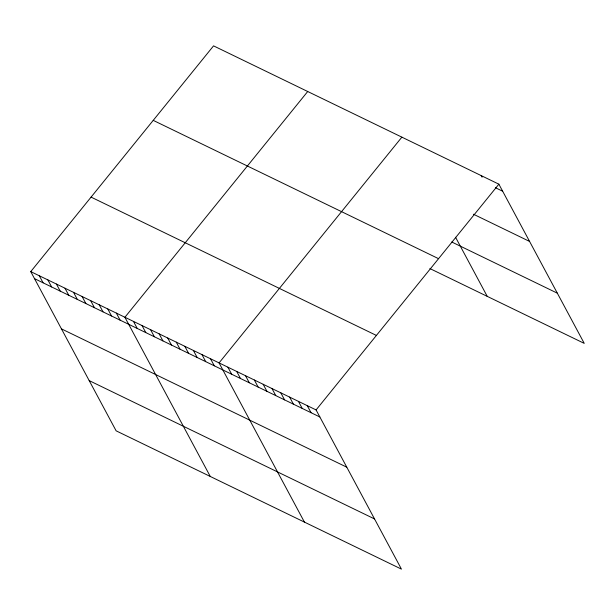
<?xml version="1.0" encoding="UTF-8"?>
<svg xmlns="http://www.w3.org/2000/svg" width="615" height="615" viewBox="0 0 615 615"><rect width="100%" height="100%" fill="white"/><g stroke="black" fill="none" stroke-linecap="round" stroke-linejoin="round"><path stroke-width="0.92" d="M30.75 271.615L316.079 409.928L401.449 569.136L116.12 430.823L30.75 271.615L213.551 45.864L498.88 184.177L584.25 343.385L429.885 268.555M307.715 91.504L124.906 317.263L210.276 476.464M401.872 137.153L219.071 362.904L304.433 522.112M316.079 409.928L498.88 184.177M495.444 187.729L502.663 191.227M473.465 214.228L529.584 241.434M451.756 241.995L557.328 293.171M153.227 120.363L438.557 258.677M91.074 197.115L376.403 335.436M34.532 278.664L319.861 416.978M61.454 328.879L346.783 467.192M89.19 380.608L374.52 518.929M481.245 175.629L482.083 177.189M455.546 237.252L487.234 296.361M307.262 405.654L311.044 412.703M298.444 401.38L302.219 408.429M289.627 397.106L293.401 404.155M280.801 392.831L284.584 399.881M271.984 388.557L275.766 395.599M263.166 384.283L266.941 391.325M254.349 380.009L258.123 387.05M245.523 375.727L249.306 382.776M236.706 371.452L240.488 378.502M227.888 367.178L231.663 374.228M210.507 358.753L214.289 365.802M201.951 354.601L205.725 361.651M193.387 350.458L197.169 357.5M184.831 346.307L188.605 353.356M176.267 342.155L180.049 349.205M167.71 338.004L171.485 345.053M159.147 333.86L162.929 340.902M150.59 329.709L154.365 336.759M142.027 325.558L145.809 332.607M133.47 321.407L137.245 328.456M116.35 313.112L120.125 320.154M107.786 308.961L111.569 316.01M99.23 304.809L103.005 311.859M90.666 300.658L94.449 307.708M82.11 296.515L85.885 303.556M73.546 292.363L77.329 299.413M64.99 288.212L68.765 295.262M56.426 284.061L60.209 291.11M47.87 279.917L51.652 286.959M39.306 275.766L43.088 282.815"/></g></svg>
